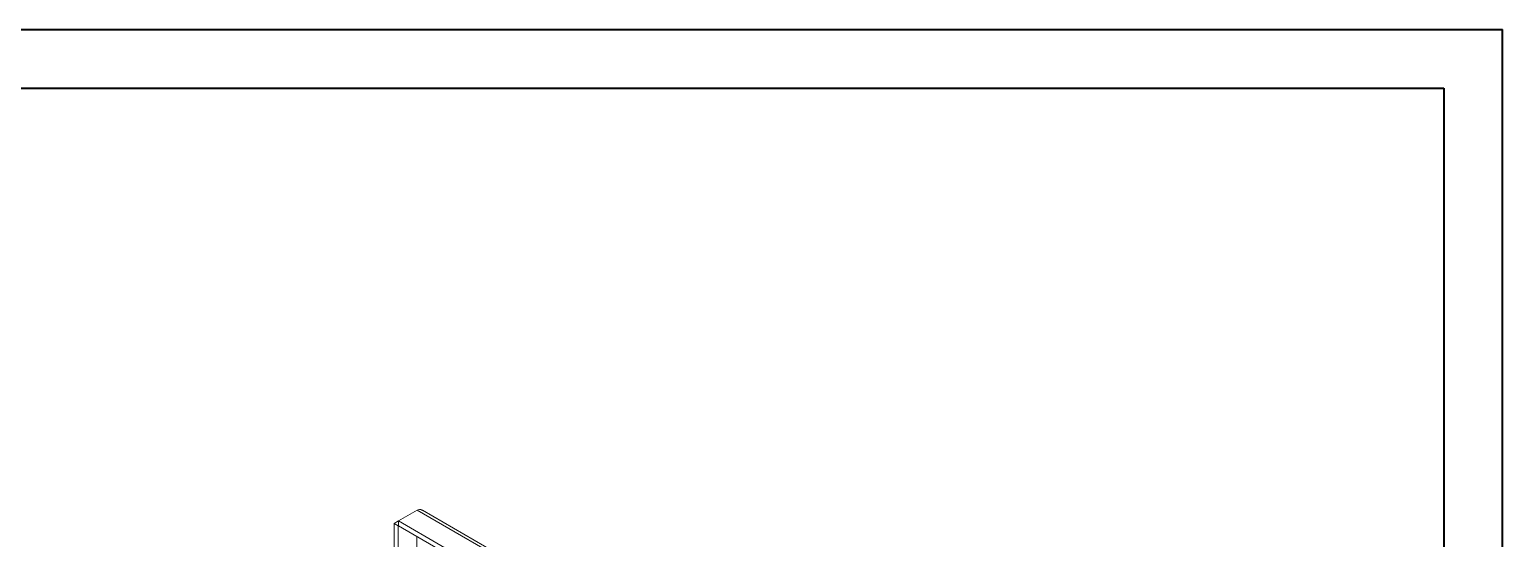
# Model space of a CAD drawing. Header units: millimetres. Extents: x 0 to 1188, y 0 to 840.
# Drawn here: x 687 to 1188, y 667 to 840 of the extents above; entities that cross this region are included whole.
import ezdxf

# ---------------------------------------------------------------- set-up
doc = ezdxf.new("R2010")
doc.units = ezdxf.units.MM
doc.header["$LTSCALE"] = 2

msp = doc.modelspace()

# ---------------------------------------------------------------- linework, layer by layer
at = {"color": 7, "linetype": 'Continuous', "lineweight": 40, "ltscale": 2}
for p, q in [((0.16, 840.43), (1188.16, 840.43)), ((1188.16, 0.43), (1188.16, 840.43)), ((50.16, 820.43), (1168.16, 820.43)), ((1168.16, 820.43), (1168.16, 20.43))]:
    msp.add_line(p, q, dxfattribs=at)
at = {"color": 7, "linetype": 'Continuous', "lineweight": 15, "ltscale": 2}
for p, q in [((812.18, 673.09), (810.71, 672.25)), ((810.71, 672.25), (812.13, 671.43)), ((810.71, 415.92), (810.71, 672.25)), ((818.54, 676.77), (812.18, 673.09)), ((812.18, 673.09), (1120.09, 495.34)), ((812.18, 673.09), (812.18, 671.46)), ((818.54, 676.77), (1126.46, 499.01)), ((1127.63, 499.35), (820.37, 676.73)), ((812.18, 671.46), (812.13, 671.43)), ((812.13, 415.1), (812.13, 671.43)), ((812.18, 671.46), (1120.09, 493.7))]:
    msp.add_line(p, q, dxfattribs=at)
at = {"color": 8, "linetype": 'Continuous', "lineweight": 15, "ltscale": 2}
msp.add_line((818.49, 667.81), (818.49, 655.85), dxfattribs=at)
at = {"color": 7, "linetype": 'Continuous', "lineweight": 15, "ltscale": 2}
msp.add_open_spline([(818.54, 676.77), (818.82, 676.85), (819.39, 677.01), (820.02, 676.95), (820.29, 676.74), (820.35, 676.69)], degree=3, knots=[0, 0, 0, 0, 0.4278921, 0.865928, 1, 1, 1, 1], dxfattribs=at)

doc.saveas('drawing.dxf')
